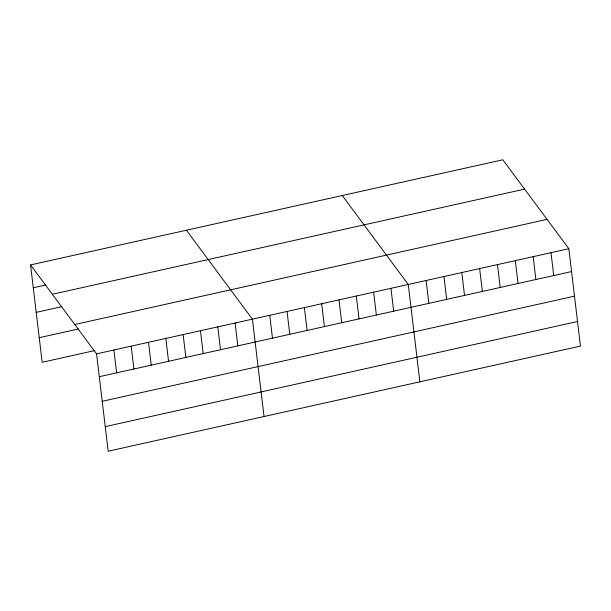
<?xml version="1.0" encoding="UTF-8"?>
<svg xmlns="http://www.w3.org/2000/svg" width="611" height="611" viewBox="0 0 611 611"><rect width="100%" height="100%" fill="white"/><g stroke="black" fill="none" stroke-linecap="round" stroke-linejoin="round"><path stroke-width="0.92" d="M30.55 264.922L502.822 159.784L568.841 248.715L580.45 346.078L108.178 451.216L96.561 353.853L30.55 264.922L42.159 362.285L94.109 350.714M33.277 287.781L46.039 284.94M52.332 294.265L524.612 189.127M36.209 312.366L61.726 306.684M74.779 324.51L547.059 219.372M39.226 337.692L78.422 328.97M96.561 353.853L568.841 248.715M99.288 376.712L571.568 271.574M102.22 401.297L574.5 296.167M105.245 426.631L577.517 321.493M342.252 195.528L408.263 284.466L419.879 381.829M186.401 230.225L252.412 319.163L264.028 416.526M551 252.687L553.726 275.546M533.159 256.658L535.885 279.517M515.317 260.637L518.044 283.496M497.476 264.609L500.203 287.468M479.635 268.58L482.362 291.439M461.794 272.552L464.52 295.411M443.953 276.523L446.672 299.382M426.111 280.495L428.83 303.354M390.948 288.323L393.675 311.182M373.634 292.173L376.361 315.032M356.312 296.03L359.039 318.889M338.998 299.886L341.725 322.745M321.684 303.743L324.41 326.602M304.362 307.593L307.089 330.452M287.048 311.45L289.774 334.309M269.734 315.307L272.46 338.166M235.098 323.013L237.824 345.872M217.783 326.87L220.51 349.729M200.461 330.727L203.188 353.586M183.147 334.584L185.874 357.443M165.833 338.433L168.56 361.292M148.511 342.29L151.238 365.149M131.197 346.147L133.924 369.006M113.883 350.004L116.609 372.863"/></g></svg>
